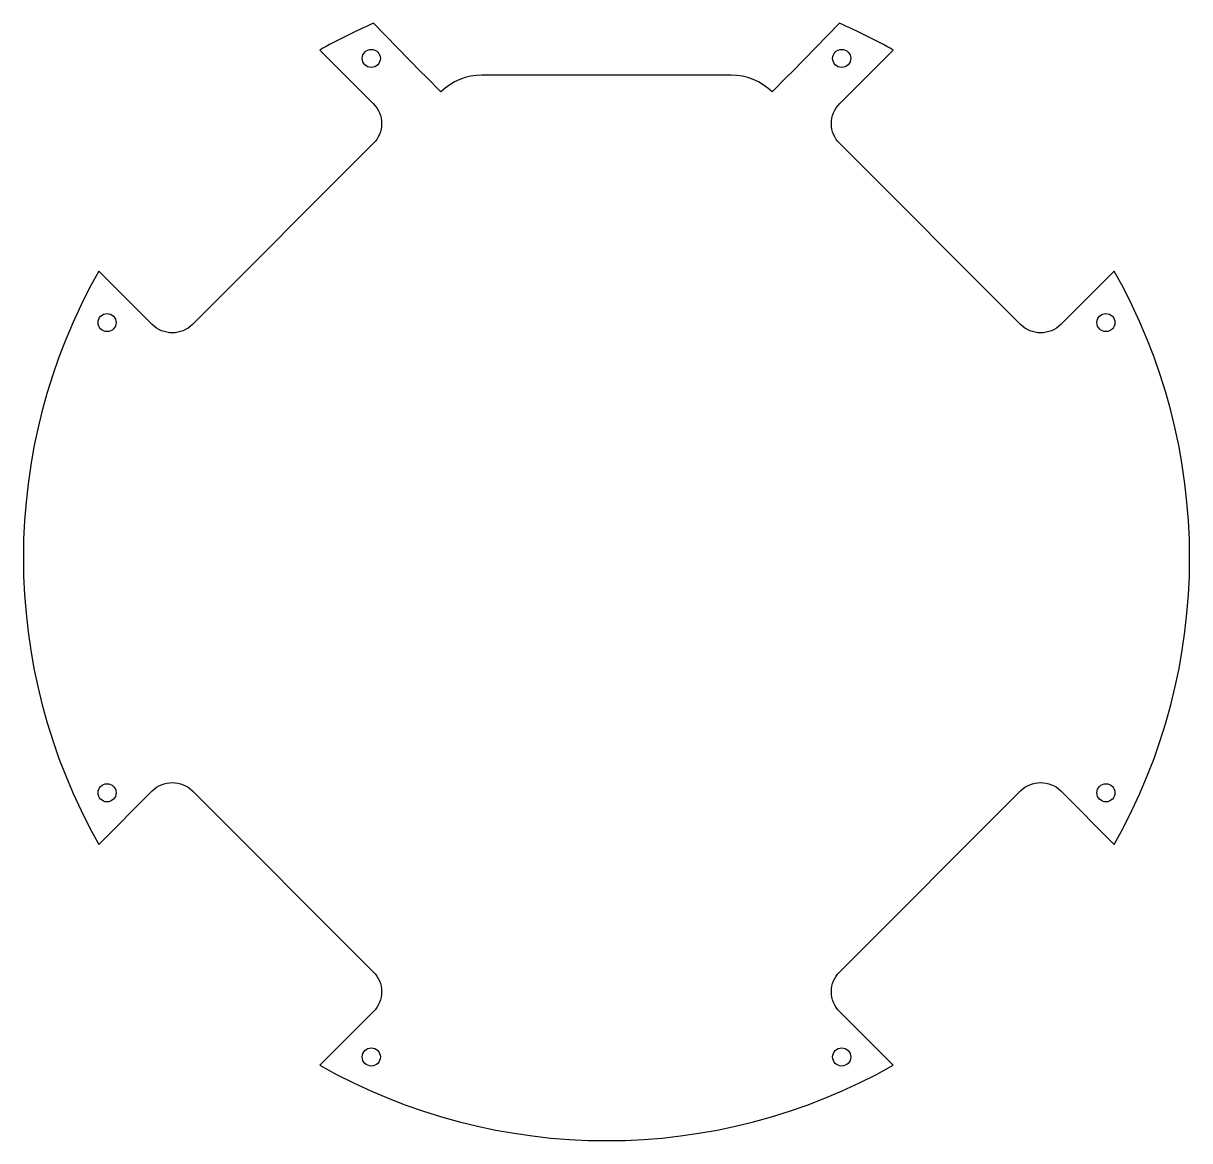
# Model space of a CAD drawing. Header units: millimetres. Extents: x -103 to 103, y -103 to 94.
import ezdxf

# ---------------------------------------------------------------- set-up
doc = ezdxf.new("R2010")
doc.units = ezdxf.units.MM
doc.layers.get('0').update_dxf_attribs({"linetype": 'CONTINUOUS'})

msp = doc.modelspace()

# ---------------------------------------------------------------- linework, layer by layer
msp.add_lwpolyline([(-80.22, 41.19), (-89.68, 50.65, 0.262877), (-89.68, -50.65), (-80.22, -41.19, -0.414214), (-73.15, -41.19), (-41.19, -73.15, -0.414214), (-41.19, -80.22), (-50.65, -89.68, 0.262877), (50.65, -89.68), (41.19, -80.22, -0.414214), (41.19, -73.15), (73.15, -41.19, -0.414214), (80.22, -41.19), (89.68, -50.65, 0.262877), (89.68, 50.65), (80.22, 41.19, -0.414214), (73.15, 41.19), (41.19, 73.15, -0.414214), (41.19, 80.22), (50.65, 89.68, 0.025716), (41.18, 94.41), (32.71, 85.81), (31.92, 85), (29.24, 82.28, 0.198253), (22, 85.27), (-22, 85.27, 0.198253), (-29.24, 82.28), (-31.92, 85), (-32.71, 85.81), (-41.18, 94.41, 0.025716), (-50.65, 89.68), (-41.19, 80.22, -0.414214), (-41.19, 73.15), (-73.15, 41.19, -0.414214)], format="xyb", close=True)
for centre in [(-41.54, 88.21), (41.54, 88.21), (-88.21, 41.54), (88.21, 41.54), (-88.21, -41.54), (88.21, -41.54), (-41.54, -88.21), (41.54, -88.21)]:
    msp.add_circle(centre, 1.6)

doc.saveas('drawing.dxf')
